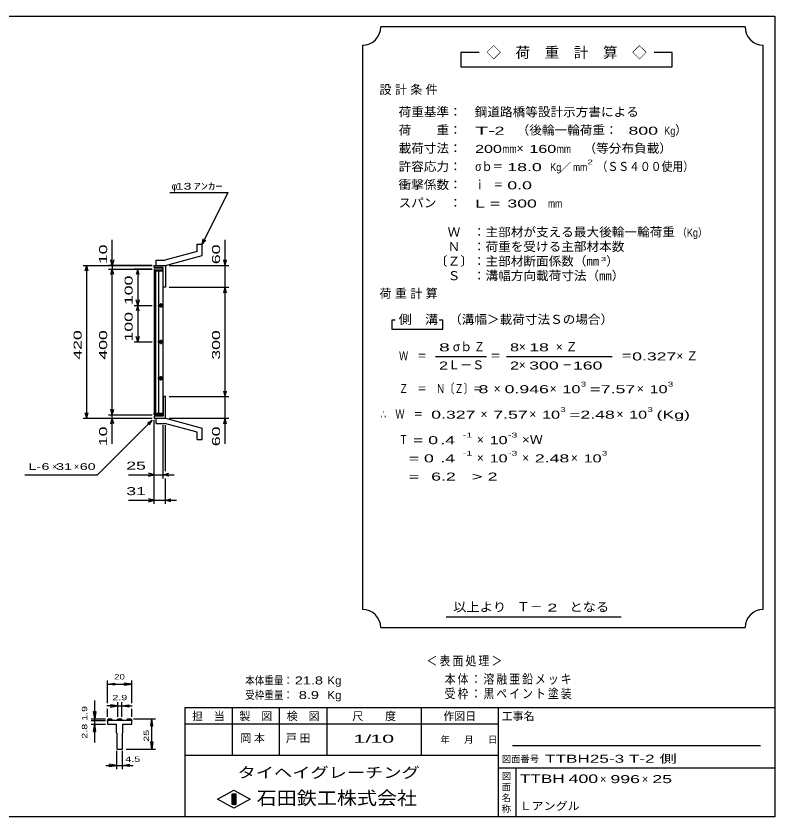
# Model space of a CAD drawing. Units: millimetres, scale not verified. Extents: x -1820 to 1731, y -1282 to 1054.
# Drawn here: x -352 to 1731, y -1146 to 1054 of the extents above; entities that cross this region are included whole.
import ezdxf
from ezdxf.enums import TextEntityAlignment as Align

# ---------------------------------------------------------------- set-up
doc = ezdxf.new("R2010")
doc.units = ezdxf.units.MM
doc.header["$LTSCALE"] = 10
for name, color, linetype, lineweight in [('0_2', 150, 'Continuous', 25), ('16', 3, 'Continuous', 25), ('19', 6, 'Continuous', 25), ('22', 2, 'Continuous', 25), ('32', 4, 'Continuous', 25)]:
    doc.layers.add(name, color=color, linetype=linetype, lineweight=lineweight)
doc.styles.add('ベクトル', font='')
doc.styles.get('ベクトル').set_extended_font_data('ベクトル')

msp = doc.modelspace()

# ---------------------------------------------------------------- linework, layer by layer
at = {"layer": '0_2'}
for p, q in [((-1729, 1053.5), (1731, 1053.5)), ((1731, 1053.5), (1731, -1146.5)), ((1731, -846.5), (111, -846.5)), ((111, -846.5), (111, -1146.5)), ((241, -846.5), (241, -976.5)), ((371, -976.5), (371, -846.5)), ((501, -846.5), (501, -976.5)), ((761, -976.5), (761, -846.5)), ((971, -846.5), (971, -1146.5)), ((971, -891.5), (111, -891.5)), ((1691, -951.5), (1011, -951.5)), ((111, -976.5), (971, -976.5)), ((971, -1011.5), (1731, -1011.5)), ((1021, -1146.5), (1021, -1011.5)), ((201, -1097.5), (246, -1072.5)), ((246, -1072.5), (291, -1097.5)), ((246, -1122.5), (201, -1097.5)), ((241, -1082.5), (251, -1082.5)), ((241, -1112.5), (241, -1082.5)), ((241, -1082.5), (243, -1082.5)), ((243, -1082.5), (243, -1112.5)), ((245, -1112.5), (245, -1082.5)), ((245, -1082.5), (247, -1082.5)), ((291, -1097.5), (246, -1122.5)), ((247, -1082.5), (247, -1112.5)), ((249, -1112.5), (249, -1082.5)), ((249, -1082.5), (251, -1082.5)), ((251, -1082.5), (251, -1112.5)), ((251, -1082.5), (251, -1112.5)), ((251, -1112.5), (241, -1112.5)), ((243, -1112.5), (245, -1112.5)), ((247, -1112.5), (249, -1112.5)), ((1731, -1146.5), (-1729, -1146.5))]:
    msp.add_line(p, q, dxfattribs=at)
at = {"layer": '16'}
for p, q in [((52, 358.5), (27, 358.5)), ((27, 358.5), (27, 354)), ((27, 354), (52, 354)), ((27, 354), (27, -37)), ((52, 354), (27, 354)), ((28.5, 354), (28.5, -37)), ((31.5, -37), (31.5, 354)), ((39, 354), (39, -37)), ((52, 354), (52, 358.5)), ((52, -37), (52, 354)), ((45, 264.5), (45, 252.5)), ((37, 258.5), (53, 258.5)), ((47, 261.5), (43, 261.5)), ((43, 255.5), (47, 255.5)), ((37, 158.5), (53, 158.5)), ((47, 161.5), (43, 161.5)), ((43, 155.5), (47, 155.5)), ((45, 164.5), (45, 152.5)), ((37, 58.5), (53, 58.5)), ((47, 61.5), (43, 61.5)), ((43, 55.5), (47, 55.5)), ((45, 64.5), (45, 52.5)), ((27, -37), (52, -37)), ((27, -41.5), (27, -37)), ((27, -37), (52, -37)), ((52, -41.5), (27, -41.5)), ((52, -37), (52, -41.5))]:
    msp.add_line(p, q, dxfattribs=at)
for centre, radius, start, end in [((43, 258.5), 3, 90, 270), ((45, 258.5), 4, 46.6, 133.4), ((45, 258.5), 4, 226.6, 313.4), ((47, 258.5), 3, 270, 90), ((43, 158.5), 3, 90, 270), ((45, 158.5), 4, 46.6, 133.4), ((45, 158.5), 4, 226.6, 313.4), ((47, 158.5), 3, 270, 90), ((43, 58.5), 3, 90, 270), ((45, 58.5), 4, 46.6, 133.4), ((45, 58.5), 4, 226.6, 313.4), ((47, 58.5), 3, 270, 90)]:
    msp.add_arc(centre, radius, start, end, dxfattribs=at)
at = {"layer": '19'}
for p, q in [((145, 426.5), (159, 426.5)), ((145, 406.5), (145, 426.5)), ((159, 395.5), (159, 426.5)), ((145, 406.5), (56, 382.5)), ((33, 382.5), (56, 382.5)), ((33, 368.5), (33, 382.5)), ((58, 368.5), (159, 395.5)), ((27, 362.5), (27, 368.5)), ((27, 368.5), (57, 368.5)), ((52, 362.5), (27, 362.5)), ((33, 368.5), (58, 368.5)), ((52, 308.5), (52, 362.5)), ((57, 368.5), (58, 367.5)), ((58, 367.5), (58, 308.5)), ((58, 308.5), (52, 308.5)), ((58, 8.5), (52, 8.5)), ((52, 8.5), (52, -45.5)), ((58, -50.5), (58, 8.5)), ((27, -45.5), (27, -51.5)), ((52, -45.5), (27, -45.5)), ((27, -51.5), (57, -51.5)), ((33, -51.5), (58, -51.5)), ((33, -65.5), (33, -51.5)), ((33, -65.5), (56, -65.5)), ((145, -89.5), (56, -65.5)), ((57, -51.5), (58, -50.5)), ((58, -51.5), (159, -78.5)), ((159, -109.5), (159, -78.5)), ((145, -109.5), (145, -89.5)), ((145, -109.5), (159, -109.5))]:
    msp.add_line(p, q, dxfattribs=at)
at = {"layer": '22', "color": 4}
for p, q in [((1649, 1023.5), (649, 1023.5)), ((599, 973.5), (599, -576.5)), ((1699, -576.5), (1699, 973.5)), ((919, 953.5), (869, 953.5)), ((869, 953.5), (869, 913.5)), ((1449, 953.5), (1399, 953.5)), ((1449, 913.5), (1449, 953.5)), ((869, 913.5), (1449, 913.5)), ((70, 568.5), (230, 568.5)), ((159, 426.5), (230, 568.5)), ((159, 426.5), (162, 441.1)), ((-88, 368.5), (-88, 438.5)), ((159, 426.5), (169, 437.5)), ((222, 368.5), (222, 438.5)), ((-88, 368.5), (-92, 383.5)), ((-84, 383.5), (-88, 368.5)), ((222, 368.5), (218, 383.5)), ((222, 368.5), (226, 383.5)), ((-168, 368.5), (22, 368.5)), ((-162, 353.5), (-158, 368.5)), ((-154, 353.5), (-158, 368.5)), ((-158, -51.5), (-158, 368.5)), ((22, 368.5), (-98, 368.5)), ((-98, 358.5), (22, 358.5)), ((-92, 343.5), (-88, 358.5)), ((-88, 368.5), (-88, 358.5)), ((-84, 343.5), (-88, 358.5)), ((-88, -41.5), (-88, 358.5)), ((22, 358.5), (-28, 358.5)), ((-18, 358.5), (-22, 343.5)), ((-14, 343.5), (-18, 358.5)), ((-18, 358.5), (-18, 258.5)), ((68, 368.5), (232, 368.5)), ((222, 308.5), (222, 368.5)), ((68, 308.5), (232, 308.5)), ((218, 293.5), (222, 308.5)), ((226, 293.5), (222, 308.5)), ((222, 8.5), (222, 308.5)), ((-18, 258.5), (-22, 273.5)), ((-14, 273.5), (-18, 258.5)), ((-28, 258.5), (22, 258.5)), ((-18, 258.5), (-22, 243.5)), ((-14, 243.5), (-18, 258.5)), ((-18, 258.5), (-18, 158.5)), ((689, 218.5), (679, 218.5)), ((679, 218.5), (679, 193.5)), ((819, 218.5), (809, 218.5)), ((819, 193.5), (819, 218.5)), ((679, 193.5), (819, 193.5)), ((-28, 158.5), (22, 158.5)), ((-18, 158.5), (-22, 173.5)), ((-14, 173.5), (-18, 158.5)), ((799, 118.5), (939, 118.5)), ((994, 118.5), (1284, 118.5)), ((222, 8.5), (218, 23.5)), ((222, 8.5), (226, 23.5)), ((68, 8.5), (232, 8.5)), ((222, -51.5), (222, 8.5)), ((-158, -51.5), (-162, -36.5)), ((-158, -51.5), (-154, -36.5)), ((-98, -41.5), (22, -41.5)), ((-88, -41.5), (-92, -26.5)), ((-88, -41.5), (-84, -26.5)), ((-88, -51.5), (-88, -41.5)), ((-168, -51.5), (22, -51.5)), ((-128, -206.5), (22, -56.5)), ((-98, -51.5), (22, -51.5)), ((-92, -66.5), (-88, -51.5)), ((-84, -66.5), (-88, -51.5)), ((-88, -121.5), (-88, -51.5)), ((9, -64.5), (22, -56.5)), ((14, -69.5), (22, -56.5)), ((27, -216.5), (27, -56.5)), ((27, -286.5), (27, -56.5)), ((68, -51.5), (232, -51.5)), ((218, -66.5), (222, -51.5)), ((226, -66.5), (222, -51.5)), ((222, -121.5), (222, -51.5)), ((52, -216.5), (52, -70.5)), ((58, -196.5), (58, -70.5)), ((-328, -206.5), (-128, -206.5)), ((-43, -206.5), (27, -206.5)), ((27, -206.5), (12, -202.5)), ((12, -210.5), (27, -206.5)), ((27, -206.5), (52, -206.5)), ((52, -206.5), (67, -202.5)), ((67, -210.5), (52, -206.5)), ((52, -206.5), (82, -206.5)), ((58, -286.5), (58, -216.5)), ((-43, -276.5), (27, -276.5)), ((27, -276.5), (12, -272.5)), ((12, -280.5), (27, -276.5)), ((27, -276.5), (58, -276.5)), ((58, -276.5), (73, -272.5)), ((73, -280.5), (58, -276.5)), ((58, -276.5), (88, -276.5)), ((829, -596.5), (1309, -596.5)), ((649, -626.5), (1649, -626.5))]:
    msp.add_line(p, q, dxfattribs=at)
for centre, start, end in [((599, 1023.5), 270, 0), ((1699, 1023.5), 180, 270), ((599, -626.5), 0, 90), ((1699, -626.5), 90, 180)]:
    msp.add_arc(centre, 50, start, end, dxfattribs=at)
at = {"layer": '32'}
for p, q in [((-101, -833.5), (-101, -771.5)), ((-101, -781.5), (-81, -778.5)), ((-81, -784.5), (-101, -781.5)), ((-101, -781.5), (-34.33, -781.5)), ((-81, -784.5), (-81, -778.5)), ((-34.33, -781.5), (-54.33, -778.5)), ((-54.33, -784.5), (-54.33, -778.5)), ((-54.33, -784.5), (-34.33, -781.5)), ((-34.33, -833.5), (-34.33, -771.5)), ((-136, -876.5), (-136, -826.5)), ((-72.5, -871.5), (-72.5, -831.5)), ((-62.83, -831.5), (-62.83, -871.5)), ((-136, -876.5), (-139, -856.5)), ((-139, -856.5), (-133, -856.5)), ((-133, -856.5), (-136, -876.5)), ((-72.5, -841.5), (-102.5, -841.5)), ((-101, -871.5), (-101, -849.5)), ((-72.5, -841.5), (-92.5, -838.5)), ((-92.5, -838.5), (-92.5, -844.5)), ((-92.5, -844.5), (-72.5, -841.5)), ((-72.5, -841.5), (-62.83, -841.5)), ((-62.83, -841.5), (-42.83, -838.5)), ((-42.83, -844.5), (-62.83, -841.5)), ((-62.83, -841.5), (-32.83, -841.5)), ((-42.83, -838.5), (-42.83, -844.5)), ((-34.33, -871.5), (-34.33, -849.5)), ((-146, -876.5), (-106, -876.5)), ((-136, -891.5), (-136, -876.5)), ((-101, -881.5), (-99.33, -876.5)), ((-99.33, -876.5), (-89.67, -876.5)), ((-89.67, -876.5), (-88, -881.5)), ((-74.17, -881.5), (-72.5, -876.5)), ((-72.5, -876.5), (-62.83, -876.5)), ((-62.83, -876.5), (-61.17, -881.5)), ((-47.33, -881.5), (-45.67, -876.5)), ((-45.67, -876.5), (-36, -876.5)), ((-36, -876.5), (-34.33, -881.5)), ((-29.33, -876.5), (30.67, -876.5)), ((17.67, -896.5), (20.67, -876.5)), ((23.67, -896.5), (20.67, -876.5)), ((20.67, -959.83), (20.67, -876.5)), ((-146, -881.5), (-106, -881.5)), ((-146, -891.5), (-106, -891.5)), ((-139, -911.5), (-136, -891.5)), ((-133, -911.5), (-136, -891.5)), ((-136, -941.5), (-136, -891.5)), ((-101, -881.5), (-101, -891.5)), ((-34.33, -881.5), (-101, -881.5)), ((-101, -891.5), (-76.83, -891.5)), ((-76.83, -891.5), (-76.83, -914.83)), ((-58.5, -914.83), (-58.5, -891.5)), ((-58.5, -891.5), (-34.33, -891.5)), ((-34.33, -891.5), (-34.33, -881.5)), ((17.67, -896.5), (23.67, -896.5)), ((-139, -911.5), (-133, -911.5)), ((-76.83, -914.83), (-75.17, -916.5)), ((-75.17, -916.5), (-75.17, -959.83)), ((-60.17, -916.5), (-58.5, -914.83)), ((-60.17, -959.83), (-60.17, -916.5)), ((20.67, -959.83), (17.67, -939.83)), ((17.67, -939.83), (23.67, -939.83)), ((23.67, -939.83), (20.67, -959.83)), ((-75.17, -959.83), (-60.17, -959.83)), ((-75.17, -1014.83), (-75.17, -964.83)), ((-60.17, -1014.83), (-60.17, -964.83)), ((-49.33, -959.83), (30.67, -959.83)), ((-105.17, -1004.83), (-75.17, -1004.83)), ((-75.17, -1004.83), (-95.17, -1001.83)), ((-95.17, -1007.83), (-95.17, -1001.83)), ((-95.17, -1007.83), (-75.17, -1004.83)), ((-75.17, -1004.83), (-60.17, -1004.83)), ((-60.17, -1004.83), (-40.17, -1001.83)), ((-40.17, -1007.83), (-60.17, -1004.83)), ((-60.17, -1004.83), (-30.17, -1004.83)), ((-40.17, -1007.83), (-40.17, -1001.83))]:
    msp.add_line(p, q, dxfattribs=at)
msp.add_circle((-136, -881.5), 1, dxfattribs=at)

# ---------------------------------------------------------------- texts
at = {"layer": '0_2', "style": 'ベクトル'}
for s, height, p in [('担\u3000当', 21.99, (131, -869.5)), ('製\u3000図', 21.99, (261, -869.5)), ('検\u3000図', 21.99, (391, -869.5)), ('尺\u3000\u3000度', 21.99, (571, -869.5)), ('作図日', 21.99, (821, -869.5)), ('工事名', 21.99, (981, -869.5)), ('年', 18.33, (813, -934)), ('月', 18.33, (878, -934)), ('日', 18.33, (943, -934)), ('図面番号', 18.33, (981, -987)), ('図', 18.33, (981, -1034)), ('面', 18.33, (981, -1064)), ('名', 18.33, (981, -1094)), ('称', 18.33, (981, -1124))]:
    msp.add_text(s, height=height, dxfattribs=at).set_placement(p, align=Align.MIDDLE_LEFT)
at = {"layer": '0_2', "color": 222, "style": 'ベクトル'}
for s, height, width, p in [('タイヘイグレーチング', 29.33, 1.25, (256, -1024.5)), ('石田鉄工株式会社', 36.66, 1.1, (308.5, -1094.5))]:
    msp.add_text(s, height=height, dxfattribs=dict(at, width=width)).set_placement(p, align=Align.MIDDLE_LEFT)
at = {"layer": '22', "style": 'ベクトル'}
for s, height, p in [('◇\u3000荷\u3000重\u3000計\u3000算\u3000◇', 29.33, (939, 953.5)), ('）', 24.19, (1457, 740)), ('×', 24.19, (1022, 690)), ('／', 21.99, (1141.5, 638.5)), ('φ', 18.33, (75, 586)), ('）', 24.19, (1268, 380)), ('σｂ', 24.19, (847, 145)), ('×', 24.19, (1028, 145)), ('Ｌ－Ｓ', 24.19, (834, 95)), ('×', 24.19, (1028, 95)), ('×', 24.19, (959, 30)), ('×', 24.19, (1113, 30)), ('×', 24.19, (1352, 30)), ('×', 24.19, (923, -40)), ('×', 24.19, (1057, -40)), ('×', 24.19, (1296, -40)), ('×', 24.19, (913, -110)), ('×', 24.19, (913, -160)), ('×', 24.19, (1037, -160)), ('×', 24.19, (1171, -160)), ('×', 18.33, (-253, -184)), ('×', 18.33, (-193, -184)), ('Ｔ－', 25.66, (1023, -569)), ('×', 21.99, (1251, -1042.5)), ('×', 21.99, (1366, -1042.5))]:
    msp.add_text(s, height=height, dxfattribs=at).set_placement(p, align=Align.MIDDLE_LEFT)
for s, height, width, p in [('荷重基準：\u3000', 24.19, 1.05, (698, 790)), ('鋼道路橋等設計示方書による', 24.19, 1.05, (907, 790)), ('荷\u3000\u3000重：\u3000', 24.19, 1.05, (698, 740)), ('T-', 21.99, 2, (908, 738.5)), (' 2 ', 21.99, 1.65, (948, 738.5)), ('（後輪一輪荷重：', 24.19, 1.05, (1022, 740)), ('  800', 21.99, 1.65, (1302, 738.5)), ('Kg', 21.99, 0.85, (1427, 738.5)), ('載荷寸法：\u3000', 24.19, 1.05, (698, 690)), ('\u3000（等分布負載）', 24.19, 1.05, (1171, 690)), ('200', 21.99, 1.5, (908, 688.5)), ('mm', 21.99, 0.8, (983, 688.5)), ('160', 21.99, 1.5, (1057, 688.5)), ('mm', 21.99, 0.8, (1132, 688.5)), ('許容応力：\u3000', 24.19, 1.05, (698, 640)), ('σｂ＝', 24.19, 0.9, (908, 640)), (' 18.0', 21.99, 1.65, (983, 638.5)), ('Kg', 21.99, 0.85, (1114, 638.5)), ('mm', 21.99, 0.8, (1176.5, 638.5)), ('2', 13.2, 1.5, (1216.5, 652.5)), ('（ＳＳ４００使用）', 24.19, 0.9, (1241.5, 640)), (' 13 ', 18.33, 1.6, (75, 586)), ('ｱﾝｶｰ', 18.33, 1.6, (135, 586)), ('衝撃係数：\u3000', 24.19, 1.05, (698, 590)), ('ｉ\u3000＝', 24.19, 0.75, (908, 590)), (' 0.0', 21.99, 1.65, (983, 588.5)), ('スパン\u3000：\u3000', 24.19, 1.05, (698, 540)), ('L =', 21.99, 1.65, (908, 538.5)), (' 300 ', 21.99, 1.65, (983, 538.5)), ('mm', 21.99, 0.8, (1108, 538.5)), ('\u3000Ｗ\u3000：主部材が支える最大後輪一輪荷重', 24.19, 1.05, (798, 460)), ('（Kg）', 21.99, 0.85, (1463, 458.5)), ('\u3000Ｎ\u3000：荷重を受ける主部材本数', 24.19, 1.05, (798, 420)), ('〔Ｚ〕：主部材断面係数（㎜', 24.19, 1.05, (798, 380)), ('3', 11, 1.8, (1253, 386)), ('\u3000Ｓ\u3000：溝幅方向載荷寸法（㎜）', 24.19, 1.05, (798, 340)), ('側\u3000溝', 24.19, 1.1, (698, 220)), ('\u3000（溝幅＞載荷寸法Ｓの場合）', 24.19, 1.05, (802, 220)), ('8', 21.99, 1.8, (809, 143.5)), ('Ｚ', 24.19, 0.9, (905, 145)), ('8', 21.99, 1.5, (1004, 143.5)), (' 18 ', 21.99, 1.65, (1043, 143.5)), ('Ｗ\u3000＝', 24.19, 0.75, (699, 120)), ('＝', 24.19, 0.9, (949, 120)), ('＝', 24.19, 0.9, (1309, 120)), ('0.327', 21.99, 1.65, (1339, 118.5)), ('2', 21.99, 1.5, (809, 93.5)), ('2', 21.99, 1.5, (1004, 93.5)), (' 300 ', 21.99, 1.65, (1043, 93.5)), ('－', 24.19, 0.75, (1148, 95)), (' 160 ', 21.99, 1.65, (1163, 93.5)), ('Ｚ\u3000＝\u3000Ｎ〔Ｚ〕＝', 24.19, 0.75, (699, 30)), ('3', 13.2, 1.5, (1198, 42.5)), ('3', 13.2, 1.5, (1437, 42.5)), (' 8 ', 21.99, 1.65, (904, 28.5)), ('0.946', 21.99, 1.65, (989, 28.5)), ('10', 21.99, 1.5, (1148, 28.5)), ('=', 21.99, 1.7, (1223, 28.5)), ('7.57', 21.99, 1.65, (1253, 28.5)), ('10', 21.99, 1.5, (1387, 28.5)), ('3', 13.2, 1.5, (1142, -27.5)), ('3', 13.2, 1.5, (1381, -27.5)), ('∴\u3000Ｗ\u3000＝', 24.19, 0.75, (649, -40)), (' 0.327', 21.99, 1.65, (774, -41.5)), ('7.57', 21.99, 1.65, (958, -41.5)), ('10', 21.99, 1.5, (1092, -41.5)), ('=', 21.99, 1.7, (1167, -41.5)), ('2.48', 21.99, 1.65, (1197, -41.5)), ('10', 21.99, 1.5, (1331, -41.5)), ('(Kg)', 21.99, 1.65, (1406, -41.5)), ('Ｔ', 24.19, 0.75, (699, -110)), (' = 0', 21.99, 1.65, (724, -111.5)), (' .4 ', 21.99, 1.65, (799, -111.5)), ('-1', 13.2, 1.65, (874, -97.5)), ('10', 21.99, 1.5, (948, -111.5)), ('-3', 13.2, 1.65, (998, -97.5)), ('×Ｗ', 24.19, 1.1, (1037, -110)), ('  = 0', 21.99, 1.65, (699, -161.5)), (' .4 ', 21.99, 1.65, (799, -161.5)), ('-1', 13.2, 1.65, (874, -147.5)), ('10', 21.99, 1.5, (948, -161.5)), ('-3', 13.2, 1.65, (998, -147.5)), ('2.48', 21.99, 1.65, (1072, -161.5)), ('10', 21.99, 1.5, (1206, -161.5)), ('3', 13.2, 1.5, (1256, -147.5)), ('L-', 18.33, 1.6, (-318, -184)), (' 6 ', 18.33, 1.6, (-293, -184)), (' 31 ', 18.33, 1.6, (-253, -184)), (' 60 ', 18.33, 1.6, (-188, -184)), (' 25 ', 21.99, 1.65, (-63, -181.5)), ('  =', 21.99, 1.65, (699, -211.5)), (' 6.2', 21.99, 1.65, (774, -211.5)), ('>', 21.99, 1.7, (899, -211.5)), (' 2 ', 21.99, 1.65, (929, -211.5)), (' 31 ', 21.99, 1.65, (-63, -251.5)), ('以上より\u3000', 24.19, 1.1, (848, -570)), (' 2 ', 21.99, 1.65, (1093, -571.5)), ('となる', 24.19, 1.1, (1167, -570)), ('本体重量：', 21.99, 0.85, (277.05, -771.5)), (' 21.8', 21.99, 1.35, (402.05, -771.5)), ('Kg', 21.99, 1.1, (502.05, -771.5)), ('受枠重量：', 21.99, 0.85, (277.05, -811.5)), ('  8.9', 21.99, 1.35, (402.05, -811.5)), ('Kg', 21.99, 1.1, (502.05, -811.5)), ('1/', 21.99, 2, (574, -931.5)), (' 10 ', 21.99, 2, (604, -931.5)), ('TTBH25-3 T-2 側         ', 21.99, 1.6, (1100, -986.5)), ('TTBH', 23.46, 1.5, (1031, -1041.5)), (' 400 ', 23.46, 1.55, (1151, -1041.5)), (' 996 ', 21.99, 1.65, (1266, -1042.5)), (' 25 ', 21.99, 1.65, (1381, -1042.5)), ('Ｌアングル', 21.99, 1.1, (1030, -1116.5))]:
    msp.add_text(s, height=height, dxfattribs=dict(at, width=width)).set_placement(p, align=Align.MIDDLE_LEFT)
at = {"layer": '22', "style": 'ベクトル', "width": 1.65}
for s, p in [(' 10 ', (-113, 358.5)), (' 60 ', (197, 358.5)), (' 100 ', (-43, 246)), (' 100 ', (-43, 146)), (' 420 ', (-183, 96)), (' 400 ', (-113, 96)), (' 300 ', (197, 96)), (' 10 ', (-113, -141.5)), (' 60 ', (197, -141.5))]:
    msp.add_text(s, height=21.99, rotation=90, dxfattribs=at).set_placement(p, align=Align.MIDDLE_LEFT)
at = {"layer": '22', "attachment_point": 4, "style": 'ベクトル'}
for s, insert, char_height in [('\\T1.28;設計条件', (645.5, 850), 24.19), ('\\T1.28;荷重計算', (645.5, 290), 24.19), ('\\T1.42;×Ｚ', (1129.5, 145), 24.19), ('\\T1.42;×Ｚ', (1460.5, 120), 24.19), ('\\T1.2;\\W0.85;＜表面処理＞', (774.55, -719), 25.66), ('\\T1.19;\\W0.85;本体：溶融亜鉛メッキ', (824.55, -769), 25.66), ('\\T1.19;\\W0.85;受枠：黒ペイント塗装', (824.55, -809), 25.66), ('\\T1.25;岡本\u3000', (263.5, -931.5), 21.99), ('\\T1.25;戸田\u3000', (388.5, -931.5), 21.99)]:
    msp.add_mtext(s, dxfattribs=dict(at, insert=insert, char_height=char_height))
at = {"layer": '32', "color": 2, "style": 'ベクトル'}
for s, width, p in [('20', 1.35, (-82.67, -761.5)), ('2.9', 1.5, (-87.67, -818.5)), (' 4.5 ', 1.5, (-60.17, -987.83))]:
    msp.add_text(s, height=14.66, dxfattribs=dict(at, width=width)).set_placement(p, align=Align.MIDDLE_LEFT)
at = {"layer": '32', "color": 2, "style": 'ベクトル', "width": 1.5}
for s, p in [('2.8 1.9', (-164, -931.5)), (' 25 ', (5.67, -948.17))]:
    msp.add_text(s, height=14.66, rotation=90, dxfattribs=at).set_placement(p, align=Align.MIDDLE_LEFT)

doc.saveas('drawing.dxf')
